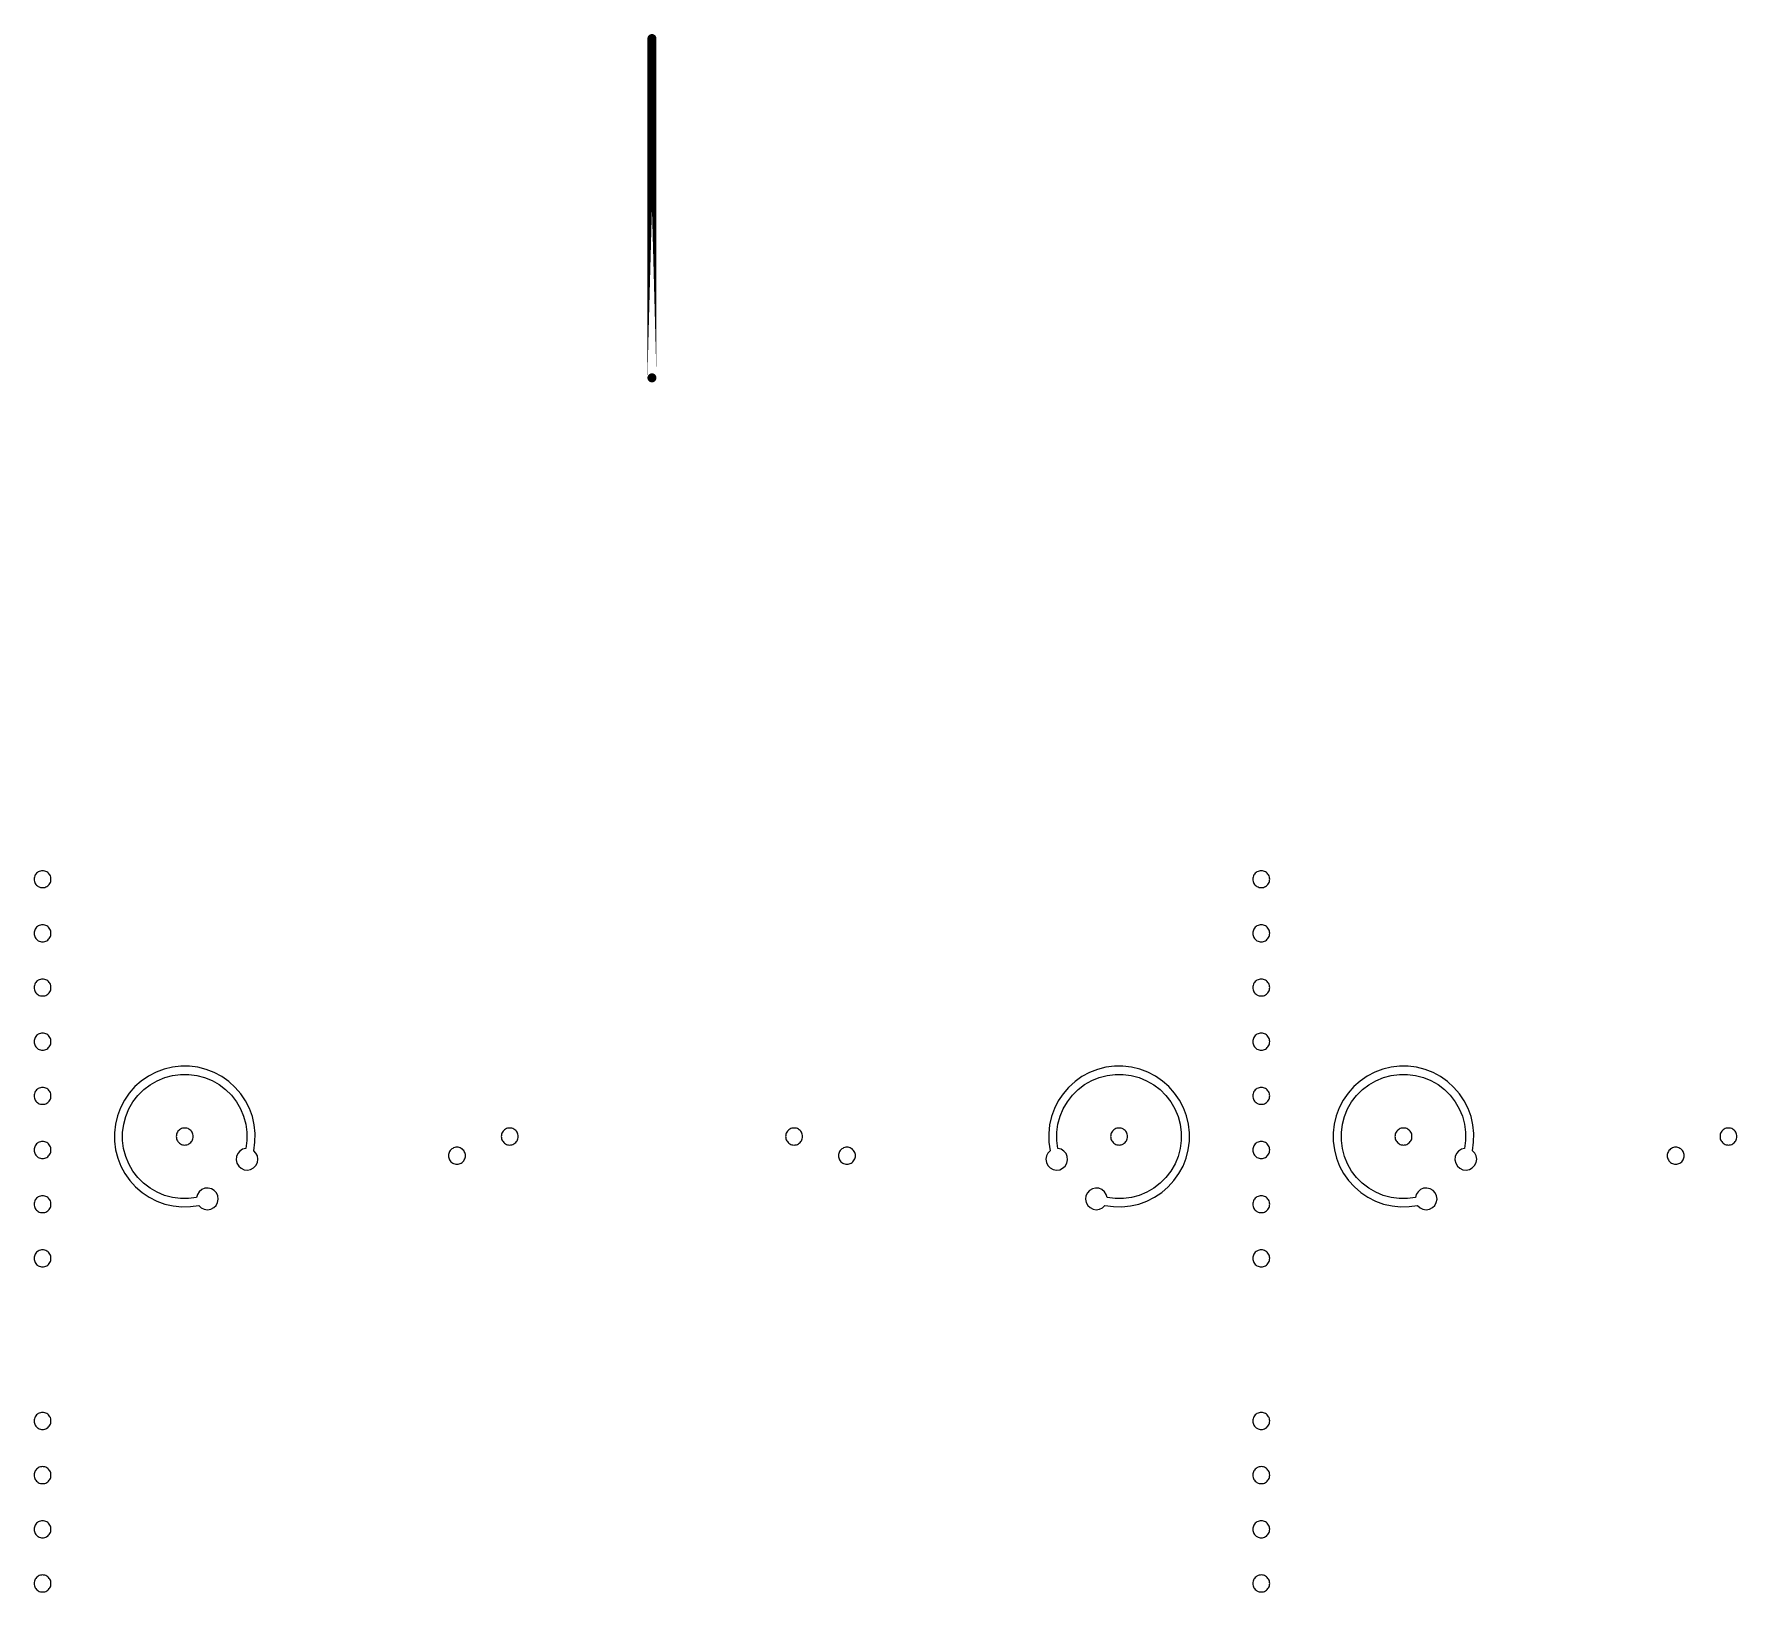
# Model space of a CAD drawing. Extents: x -100 to 100, y -100 to 100.
# Drawn here: x -37.8 to -22.74, y 50.46 to 64.24 of the extents above; entities that cross this region are included whole.
import ezdxf

# ---------------------------------------------------------------- set-up
doc = ezdxf.new("R2010")
doc.units = 0
doc.layers.get('0').update_dxf_attribs({"linetype": 'continuous'})
doc.layers.add('L9', color=7, linetype='continuous')

# ---------------------------------------------------------------- blocks, each defined once
blk = doc.blocks.new('LDI_XFL94-0512-011_L9_B1')
at = {"layer": 'L9'}
for points in [[(-37.725, -53.338), (-37.734, -53.339), (-37.744, -53.341), (-37.753, -53.344), (-37.762, -53.348), (-37.77, -53.354), (-37.778, -53.36), (-37.784, -53.368), (-37.79, -53.376), (-37.794, -53.384), (-37.797, -53.394), (-37.799, -53.403), (-37.8, -53.413), (-37.799, -53.423), (-37.797, -53.433), (-37.794, -53.442), (-37.79, -53.451), (-37.784, -53.459), (-37.778, -53.466), (-37.77, -53.473), (-37.762, -53.478), (-37.753, -53.482), (-37.744, -53.486), (-37.734, -53.488), (-37.725, -53.488), (-37.715, -53.488), (-37.705, -53.486), (-37.696, -53.482), (-37.687, -53.478), (-37.679, -53.473), (-37.672, -53.466), (-37.665, -53.459), (-37.66, -53.451), (-37.655, -53.442), (-37.652, -53.433), (-37.65, -53.423), (-37.65, -53.413), (-37.65, -53.403), (-37.652, -53.394), (-37.655, -53.384), (-37.66, -53.376), (-37.665, -53.368), (-37.672, -53.36), (-37.679, -53.354), (-37.687, -53.348), (-37.696, -53.344), (-37.705, -53.341), (-37.715, -53.339), (-37.725, -53.338)], [(-26.946, -53.338), (-26.956, -53.339), (-26.966, -53.341), (-26.975, -53.344), (-26.984, -53.348), (-26.992, -53.354), (-26.999, -53.36), (-27.006, -53.368), (-27.011, -53.376), (-27.015, -53.384), (-27.019, -53.394), (-27.02, -53.403), (-27.021, -53.413), (-27.02, -53.423), (-27.019, -53.433), (-27.015, -53.442), (-27.011, -53.451), (-27.006, -53.459), (-26.999, -53.466), (-26.992, -53.473), (-26.984, -53.478), (-26.975, -53.482), (-26.966, -53.486), (-26.956, -53.488), (-26.946, -53.488), (-26.936, -53.488), (-26.927, -53.486), (-26.917, -53.482), (-26.909, -53.478), (-26.9, -53.473), (-26.893, -53.466), (-26.887, -53.459), (-26.881, -53.451), (-26.877, -53.442), (-26.874, -53.433), (-26.872, -53.423), (-26.871, -53.413), (-26.872, -53.403), (-26.874, -53.394), (-26.877, -53.384), (-26.881, -53.376), (-26.887, -53.368), (-26.893, -53.36), (-26.9, -53.354), (-26.909, -53.348), (-26.917, -53.344), (-26.927, -53.341), (-26.936, -53.339), (-26.946, -53.338)], [(-37.725, -53.817), (-37.734, -53.818), (-37.744, -53.82), (-37.753, -53.823), (-37.762, -53.827), (-37.77, -53.833), (-37.778, -53.839), (-37.784, -53.847), (-37.79, -53.855), (-37.794, -53.864), (-37.797, -53.873), (-37.799, -53.882), (-37.8, -53.892), (-37.799, -53.902), (-37.797, -53.912), (-37.794, -53.921), (-37.79, -53.93), (-37.784, -53.938), (-37.778, -53.945), (-37.77, -53.952), (-37.762, -53.957), (-37.753, -53.962), (-37.744, -53.965), (-37.734, -53.967), (-37.725, -53.967), (-37.715, -53.967), (-37.705, -53.965), (-37.696, -53.962), (-37.687, -53.957), (-37.679, -53.952), (-37.672, -53.945), (-37.665, -53.938), (-37.66, -53.93), (-37.655, -53.921), (-37.652, -53.912), (-37.65, -53.902), (-37.65, -53.892), (-37.65, -53.882), (-37.652, -53.873), (-37.655, -53.864), (-37.66, -53.855), (-37.665, -53.847), (-37.672, -53.839), (-37.679, -53.833), (-37.687, -53.827), (-37.696, -53.823), (-37.705, -53.82), (-37.715, -53.818), (-37.725, -53.817)], [(-26.946, -53.817), (-26.956, -53.818), (-26.966, -53.82), (-26.975, -53.823), (-26.984, -53.827), (-26.992, -53.833), (-26.999, -53.839), (-27.006, -53.847), (-27.011, -53.855), (-27.015, -53.864), (-27.019, -53.873), (-27.02, -53.882), (-27.021, -53.892), (-27.02, -53.902), (-27.019, -53.912), (-27.015, -53.921), (-27.011, -53.93), (-27.006, -53.938), (-26.999, -53.945), (-26.992, -53.952), (-26.984, -53.957), (-26.975, -53.962), (-26.966, -53.965), (-26.956, -53.967), (-26.946, -53.967), (-26.936, -53.967), (-26.927, -53.965), (-26.917, -53.962), (-26.909, -53.957), (-26.9, -53.952), (-26.893, -53.945), (-26.887, -53.938), (-26.881, -53.93), (-26.877, -53.921), (-26.874, -53.912), (-26.872, -53.902), (-26.871, -53.892), (-26.872, -53.882), (-26.874, -53.873), (-26.877, -53.864), (-26.881, -53.855), (-26.887, -53.847), (-26.893, -53.839), (-26.9, -53.833), (-26.909, -53.827), (-26.917, -53.823), (-26.927, -53.82), (-26.936, -53.818), (-26.946, -53.817)], [(-37.725, -54.296), (-37.734, -54.297), (-37.744, -54.299), (-37.753, -54.302), (-37.762, -54.306), (-37.77, -54.312), (-37.778, -54.318), (-37.784, -54.326), (-37.79, -54.334), (-37.794, -54.343), (-37.797, -54.352), (-37.799, -54.361), (-37.8, -54.371), (-37.799, -54.381), (-37.797, -54.391), (-37.794, -54.4), (-37.79, -54.409), (-37.784, -54.417), (-37.778, -54.424), (-37.77, -54.431), (-37.762, -54.436), (-37.753, -54.441), (-37.744, -54.444), (-37.734, -54.446), (-37.725, -54.446), (-37.715, -54.446), (-37.705, -54.444), (-37.696, -54.441), (-37.687, -54.436), (-37.679, -54.431), (-37.672, -54.424), (-37.665, -54.417), (-37.66, -54.409), (-37.655, -54.4), (-37.652, -54.391), (-37.65, -54.381), (-37.65, -54.371), (-37.65, -54.361), (-37.652, -54.352), (-37.655, -54.343), (-37.66, -54.334), (-37.665, -54.326), (-37.672, -54.318), (-37.679, -54.312), (-37.687, -54.306), (-37.696, -54.302), (-37.705, -54.299), (-37.715, -54.297), (-37.725, -54.296)], [(-26.946, -54.296), (-26.956, -54.297), (-26.966, -54.299), (-26.975, -54.302), (-26.984, -54.306), (-26.992, -54.312), (-26.999, -54.318), (-27.006, -54.326), (-27.011, -54.334), (-27.015, -54.343), (-27.019, -54.352), (-27.02, -54.361), (-27.021, -54.371), (-27.02, -54.381), (-27.019, -54.391), (-27.015, -54.4), (-27.011, -54.409), (-27.006, -54.417), (-26.999, -54.424), (-26.992, -54.431), (-26.984, -54.436), (-26.975, -54.441), (-26.966, -54.444), (-26.956, -54.446), (-26.946, -54.446), (-26.936, -54.446), (-26.927, -54.444), (-26.917, -54.441), (-26.909, -54.436), (-26.9, -54.431), (-26.893, -54.424), (-26.887, -54.417), (-26.881, -54.409), (-26.877, -54.4), (-26.874, -54.391), (-26.872, -54.381), (-26.871, -54.371), (-26.872, -54.361), (-26.874, -54.352), (-26.877, -54.343), (-26.881, -54.334), (-26.887, -54.326), (-26.893, -54.318), (-26.9, -54.312), (-26.909, -54.306), (-26.917, -54.302), (-26.927, -54.299), (-26.936, -54.297), (-26.946, -54.296)], [(-37.725, -54.775), (-37.734, -54.776), (-37.744, -54.778), (-37.753, -54.781), (-37.762, -54.785), (-37.77, -54.791), (-37.778, -54.797), (-37.784, -54.805), (-37.79, -54.813), (-37.794, -54.822), (-37.797, -54.831), (-37.799, -54.841), (-37.8, -54.85), (-37.799, -54.86), (-37.797, -54.87), (-37.794, -54.879), (-37.79, -54.888), (-37.784, -54.896), (-37.778, -54.903), (-37.77, -54.91), (-37.762, -54.915), (-37.753, -54.92), (-37.744, -54.923), (-37.734, -54.925), (-37.725, -54.925), (-37.715, -54.925), (-37.705, -54.923), (-37.696, -54.92), (-37.687, -54.915), (-37.679, -54.91), (-37.672, -54.903), (-37.665, -54.896), (-37.66, -54.888), (-37.655, -54.879), (-37.652, -54.87), (-37.65, -54.86), (-37.65, -54.85), (-37.65, -54.841), (-37.652, -54.831), (-37.655, -54.822), (-37.66, -54.813), (-37.665, -54.805), (-37.672, -54.797), (-37.679, -54.791), (-37.687, -54.785), (-37.696, -54.781), (-37.705, -54.778), (-37.715, -54.776), (-37.725, -54.775)], [(-26.946, -54.775), (-26.956, -54.776), (-26.966, -54.778), (-26.975, -54.781), (-26.984, -54.785), (-26.992, -54.791), (-26.999, -54.797), (-27.006, -54.805), (-27.011, -54.813), (-27.015, -54.822), (-27.019, -54.831), (-27.02, -54.841), (-27.021, -54.85), (-27.02, -54.86), (-27.019, -54.87), (-27.015, -54.879), (-27.011, -54.888), (-27.006, -54.896), (-26.999, -54.903), (-26.992, -54.91), (-26.984, -54.915), (-26.975, -54.92), (-26.966, -54.923), (-26.956, -54.925), (-26.946, -54.925), (-26.936, -54.925), (-26.927, -54.923), (-26.917, -54.92), (-26.909, -54.915), (-26.9, -54.91), (-26.893, -54.903), (-26.887, -54.896), (-26.881, -54.888), (-26.877, -54.879), (-26.874, -54.87), (-26.872, -54.86), (-26.871, -54.85), (-26.872, -54.841), (-26.874, -54.831), (-26.877, -54.822), (-26.881, -54.813), (-26.887, -54.805), (-26.893, -54.797), (-26.9, -54.791), (-26.909, -54.785), (-26.917, -54.781), (-26.927, -54.778), (-26.936, -54.776), (-26.946, -54.775)], [(-36.342, -56.299), (-36.321, -56.319), (-36.295, -56.332), (-36.266, -56.336), (-36.237, -56.331), (-36.211, -56.318), (-36.19, -56.298), (-36.176, -56.272), (-36.171, -56.243), (-36.174, -56.214), (-36.186, -56.188), (-36.206, -56.166), (-36.231, -56.151), (-36.259, -56.145), (-36.289, -56.147), (-36.316, -56.158), (-36.338, -56.177), (-36.354, -56.201), (-36.362, -56.229), (-36.433, -56.238), (-36.505, -56.238), (-36.576, -56.229), (-36.646, -56.21), (-36.712, -56.182), (-36.774, -56.146), (-36.831, -56.102), (-36.882, -56.051), (-36.926, -55.994), (-36.962, -55.931), (-36.989, -55.865), (-37.008, -55.795), (-37.017, -55.724), (-37.017, -55.652), (-37.007, -55.581), (-36.989, -55.511), (-36.961, -55.445), (-36.925, -55.382), (-36.881, -55.325), (-36.83, -55.274), (-36.773, -55.231), (-36.711, -55.195), (-36.644, -55.167), (-36.575, -55.148), (-36.504, -55.139), (-36.432, -55.139), (-36.36, -55.148), (-36.291, -55.167), (-36.224, -55.194), (-36.162, -55.23), (-36.105, -55.274), (-36.054, -55.324), (-36.01, -55.381), (-35.974, -55.444), (-35.946, -55.51), (-35.927, -55.579), (-35.917, -55.651), (-35.917, -55.723), (-35.926, -55.794), (-35.955, -55.802), (-35.979, -55.818), (-35.998, -55.84), (-36.009, -55.867), (-36.011, -55.896), (-36.005, -55.925), (-35.99, -55.95), (-35.968, -55.969), (-35.941, -55.982), (-35.912, -55.985), (-35.884, -55.98), (-35.858, -55.966), (-35.838, -55.945), (-35.824, -55.919), (-35.82, -55.89), (-35.824, -55.861), (-35.837, -55.835), (-35.857, -55.814), (-35.846, -55.739), (-35.845, -55.663), (-35.853, -55.587), (-35.869, -55.513), (-35.895, -55.442), (-35.929, -55.374), (-35.972, -55.311), (-36.021, -55.254), (-36.077, -55.203), (-36.139, -55.159), (-36.206, -55.123), (-36.277, -55.096), (-36.35, -55.077), (-36.425, -55.067), (-36.501, -55.067), (-36.576, -55.076), (-36.65, -55.093), (-36.721, -55.12), (-36.788, -55.155), (-36.851, -55.198), (-36.907, -55.248), (-36.958, -55.305), (-37.001, -55.368), (-37.036, -55.435), (-37.062, -55.506), (-37.08, -55.579), (-37.089, -55.655), (-37.088, -55.731), (-37.079, -55.806), (-37.06, -55.879), (-37.032, -55.95), (-36.996, -56.017), (-36.953, -56.078), (-36.902, -56.135), (-36.844, -56.184), (-36.781, -56.226), (-36.714, -56.26), (-36.642, -56.286), (-36.568, -56.303), (-36.493, -56.311), (-36.417, -56.309), (-36.342, -56.299)], [(-28.814, -55.814), (-28.834, -55.835), (-28.847, -55.861), (-28.851, -55.89), (-28.846, -55.919), (-28.833, -55.945), (-28.813, -55.966), (-28.787, -55.98), (-28.758, -55.985), (-28.729, -55.982), (-28.703, -55.969), (-28.681, -55.95), (-28.666, -55.925), (-28.659, -55.896), (-28.662, -55.867), (-28.673, -55.84), (-28.692, -55.818), (-28.716, -55.802), (-28.744, -55.794), (-28.753, -55.723), (-28.753, -55.651), (-28.744, -55.579), (-28.725, -55.51), (-28.697, -55.444), (-28.661, -55.381), (-28.617, -55.324), (-28.566, -55.274), (-28.509, -55.23), (-28.446, -55.194), (-28.38, -55.167), (-28.31, -55.148), (-28.239, -55.139), (-28.167, -55.139), (-28.096, -55.148), (-28.026, -55.167), (-27.96, -55.195), (-27.897, -55.231), (-27.84, -55.274), (-27.789, -55.325), (-27.746, -55.382), (-27.71, -55.445), (-27.682, -55.511), (-27.663, -55.581), (-27.654, -55.652), (-27.654, -55.724), (-27.663, -55.795), (-27.682, -55.865), (-27.709, -55.931), (-27.745, -55.994), (-27.789, -56.051), (-27.839, -56.102), (-27.896, -56.146), (-27.959, -56.182), (-28.025, -56.21), (-28.094, -56.229), (-28.166, -56.238), (-28.238, -56.238), (-28.309, -56.229), (-28.317, -56.201), (-28.333, -56.177), (-28.355, -56.158), (-28.382, -56.147), (-28.411, -56.145), (-28.44, -56.151), (-28.465, -56.166), (-28.484, -56.188), (-28.497, -56.214), (-28.5, -56.243), (-28.495, -56.272), (-28.481, -56.298), (-28.46, -56.318), (-28.434, -56.331), (-28.405, -56.336), (-28.376, -56.332), (-28.35, -56.319), (-28.329, -56.299), (-28.253, -56.309), (-28.178, -56.311), (-28.102, -56.303), (-28.028, -56.286), (-27.957, -56.26), (-27.889, -56.226), (-27.826, -56.184), (-27.769, -56.135), (-27.718, -56.078), (-27.674, -56.017), (-27.638, -55.95), (-27.611, -55.879), (-27.592, -55.806), (-27.582, -55.731), (-27.582, -55.655), (-27.59, -55.579), (-27.608, -55.506), (-27.635, -55.435), (-27.67, -55.368), (-27.713, -55.305), (-27.763, -55.248), (-27.82, -55.198), (-27.882, -55.155), (-27.95, -55.12), (-28.021, -55.093), (-28.094, -55.076), (-28.17, -55.067), (-28.245, -55.067), (-28.321, -55.077), (-28.394, -55.096), (-28.465, -55.123), (-28.532, -55.159), (-28.593, -55.203), (-28.65, -55.254), (-28.699, -55.311), (-28.741, -55.374), (-28.775, -55.442), (-28.801, -55.513), (-28.818, -55.587), (-28.826, -55.663), (-28.824, -55.739), (-28.814, -55.814)], [(-25.564, -56.299), (-25.542, -56.319), (-25.516, -56.332), (-25.487, -56.336), (-25.458, -56.331), (-25.432, -56.318), (-25.411, -56.298), (-25.398, -56.272), (-25.392, -56.243), (-25.396, -56.214), (-25.408, -56.188), (-25.427, -56.166), (-25.452, -56.151), (-25.481, -56.145), (-25.51, -56.147), (-25.537, -56.158), (-25.56, -56.177), (-25.575, -56.201), (-25.583, -56.229), (-25.654, -56.238), (-25.726, -56.238), (-25.798, -56.229), (-25.867, -56.21), (-25.934, -56.182), (-25.996, -56.146), (-26.053, -56.102), (-26.104, -56.051), (-26.147, -55.994), (-26.183, -55.931), (-26.211, -55.865), (-26.229, -55.795), (-26.238, -55.724), (-26.238, -55.652), (-26.229, -55.581), (-26.21, -55.511), (-26.183, -55.445), (-26.147, -55.382), (-26.103, -55.325), (-26.052, -55.274), (-25.995, -55.231), (-25.933, -55.195), (-25.866, -55.167), (-25.797, -55.148), (-25.725, -55.139), (-25.653, -55.139), (-25.582, -55.148), (-25.512, -55.167), (-25.446, -55.194), (-25.383, -55.23), (-25.326, -55.274), (-25.275, -55.324), (-25.231, -55.381), (-25.195, -55.444), (-25.167, -55.51), (-25.149, -55.579), (-25.139, -55.651), (-25.139, -55.723), (-25.148, -55.794), (-25.176, -55.802), (-25.201, -55.818), (-25.219, -55.84), (-25.23, -55.867), (-25.233, -55.896), (-25.226, -55.925), (-25.211, -55.95), (-25.19, -55.969), (-25.163, -55.982), (-25.134, -55.985), (-25.105, -55.98), (-25.08, -55.966), (-25.059, -55.945), (-25.046, -55.919), (-25.041, -55.89), (-25.046, -55.861), (-25.058, -55.835), (-25.079, -55.814), (-25.068, -55.739), (-25.066, -55.663), (-25.074, -55.587), (-25.091, -55.513), (-25.117, -55.442), (-25.151, -55.374), (-25.193, -55.311), (-25.243, -55.254), (-25.299, -55.203), (-25.361, -55.159), (-25.427, -55.123), (-25.498, -55.096), (-25.572, -55.077), (-25.647, -55.067), (-25.723, -55.067), (-25.798, -55.076), (-25.872, -55.093), (-25.943, -55.12), (-26.01, -55.155), (-26.072, -55.198), (-26.129, -55.248), (-26.179, -55.305), (-26.222, -55.368), (-26.257, -55.435), (-26.284, -55.506), (-26.302, -55.579), (-26.31, -55.655), (-26.31, -55.731), (-26.3, -55.806), (-26.282, -55.879), (-26.254, -55.95), (-26.218, -56.017), (-26.174, -56.078), (-26.123, -56.135), (-26.066, -56.184), (-26.003, -56.226), (-25.935, -56.26), (-25.864, -56.286), (-25.79, -56.303), (-25.715, -56.311), (-25.639, -56.309), (-25.564, -56.299)], [(-37.725, -55.254), (-37.734, -55.255), (-37.744, -55.257), (-37.753, -55.26), (-37.762, -55.264), (-37.77, -55.27), (-37.778, -55.276), (-37.784, -55.284), (-37.79, -55.292), (-37.794, -55.301), (-37.797, -55.31), (-37.799, -55.32), (-37.8, -55.329), (-37.799, -55.339), (-37.797, -55.349), (-37.794, -55.358), (-37.79, -55.367), (-37.784, -55.375), (-37.778, -55.382), (-37.77, -55.389), (-37.762, -55.394), (-37.753, -55.399), (-37.744, -55.402), (-37.734, -55.404), (-37.725, -55.404), (-37.715, -55.404), (-37.705, -55.402), (-37.696, -55.399), (-37.687, -55.394), (-37.679, -55.389), (-37.672, -55.382), (-37.665, -55.375), (-37.66, -55.367), (-37.655, -55.358), (-37.652, -55.349), (-37.65, -55.339), (-37.65, -55.329), (-37.65, -55.32), (-37.652, -55.31), (-37.655, -55.301), (-37.66, -55.292), (-37.665, -55.284), (-37.672, -55.276), (-37.679, -55.27), (-37.687, -55.264), (-37.696, -55.26), (-37.705, -55.257), (-37.715, -55.255), (-37.725, -55.254)], [(-26.946, -55.254), (-26.956, -55.255), (-26.966, -55.257), (-26.975, -55.26), (-26.984, -55.264), (-26.992, -55.27), (-26.999, -55.276), (-27.006, -55.284), (-27.011, -55.292), (-27.015, -55.301), (-27.019, -55.31), (-27.02, -55.32), (-27.021, -55.329), (-27.02, -55.339), (-27.019, -55.349), (-27.015, -55.358), (-27.011, -55.367), (-27.006, -55.375), (-26.999, -55.382), (-26.992, -55.389), (-26.984, -55.394), (-26.975, -55.399), (-26.966, -55.402), (-26.956, -55.404), (-26.946, -55.404), (-26.936, -55.404), (-26.927, -55.402), (-26.917, -55.399), (-26.909, -55.394), (-26.9, -55.389), (-26.893, -55.382), (-26.887, -55.375), (-26.881, -55.367), (-26.877, -55.358), (-26.874, -55.349), (-26.872, -55.339), (-26.871, -55.329), (-26.872, -55.32), (-26.874, -55.31), (-26.877, -55.301), (-26.881, -55.292), (-26.887, -55.284), (-26.893, -55.276), (-26.9, -55.27), (-26.909, -55.264), (-26.917, -55.26), (-26.927, -55.257), (-26.936, -55.255), (-26.946, -55.254)], [(-36.467, -55.614), (-36.477, -55.614), (-36.486, -55.616), (-36.496, -55.619), (-36.505, -55.624), (-36.513, -55.629), (-36.52, -55.636), (-36.527, -55.643), (-36.532, -55.651), (-36.536, -55.66), (-36.54, -55.669), (-36.541, -55.679), (-36.542, -55.689), (-36.541, -55.698), (-36.54, -55.708), (-36.536, -55.717), (-36.532, -55.726), (-36.527, -55.734), (-36.52, -55.742), (-36.513, -55.748), (-36.505, -55.754), (-36.496, -55.758), (-36.486, -55.761), (-36.477, -55.763), (-36.467, -55.764), (-36.457, -55.763), (-36.448, -55.761), (-36.438, -55.758), (-36.43, -55.754), (-36.421, -55.748), (-36.414, -55.742), (-36.408, -55.734), (-36.402, -55.726), (-36.398, -55.717), (-36.395, -55.708), (-36.393, -55.698), (-36.392, -55.689), (-36.393, -55.679), (-36.395, -55.669), (-36.398, -55.66), (-36.402, -55.651), (-36.408, -55.643), (-36.414, -55.636), (-36.421, -55.629), (-36.43, -55.624), (-36.438, -55.619), (-36.448, -55.616), (-36.457, -55.614), (-36.467, -55.614)], [(-33.593, -55.614), (-33.603, -55.614), (-33.612, -55.616), (-33.622, -55.619), (-33.63, -55.624), (-33.638, -55.629), (-33.646, -55.636), (-33.652, -55.643), (-33.658, -55.651), (-33.662, -55.66), (-33.665, -55.669), (-33.667, -55.679), (-33.668, -55.689), (-33.667, -55.698), (-33.665, -55.708), (-33.662, -55.717), (-33.658, -55.726), (-33.652, -55.734), (-33.646, -55.742), (-33.638, -55.748), (-33.63, -55.754), (-33.622, -55.758), (-33.612, -55.761), (-33.603, -55.763), (-33.593, -55.764), (-33.583, -55.763), (-33.573, -55.761), (-33.564, -55.758), (-33.555, -55.754), (-33.547, -55.748), (-33.54, -55.742), (-33.533, -55.734), (-33.528, -55.726), (-33.524, -55.717), (-33.52, -55.708), (-33.518, -55.698), (-33.518, -55.689), (-33.518, -55.679), (-33.52, -55.669), (-33.524, -55.66), (-33.528, -55.651), (-33.533, -55.643), (-33.54, -55.636), (-33.547, -55.629), (-33.555, -55.624), (-33.564, -55.619), (-33.573, -55.616), (-33.583, -55.614), (-33.593, -55.614)], [(-31.078, -55.614), (-31.088, -55.614), (-31.097, -55.616), (-31.107, -55.619), (-31.115, -55.624), (-31.124, -55.629), (-31.131, -55.636), (-31.137, -55.643), (-31.143, -55.651), (-31.147, -55.66), (-31.15, -55.669), (-31.152, -55.679), (-31.153, -55.689), (-31.152, -55.698), (-31.15, -55.708), (-31.147, -55.717), (-31.143, -55.726), (-31.137, -55.734), (-31.131, -55.742), (-31.124, -55.748), (-31.115, -55.754), (-31.107, -55.758), (-31.097, -55.761), (-31.088, -55.763), (-31.078, -55.764), (-31.068, -55.763), (-31.058, -55.761), (-31.049, -55.758), (-31.04, -55.754), (-31.032, -55.748), (-31.025, -55.742), (-31.018, -55.734), (-31.013, -55.726), (-31.009, -55.717), (-31.005, -55.708), (-31.003, -55.698), (-31.003, -55.689), (-31.003, -55.679), (-31.005, -55.669), (-31.009, -55.66), (-31.013, -55.651), (-31.018, -55.643), (-31.025, -55.636), (-31.032, -55.629), (-31.04, -55.624), (-31.049, -55.619), (-31.058, -55.616), (-31.068, -55.614), (-31.078, -55.614)], [(-28.204, -55.614), (-28.213, -55.614), (-28.223, -55.616), (-28.232, -55.619), (-28.241, -55.624), (-28.249, -55.629), (-28.257, -55.636), (-28.263, -55.643), (-28.269, -55.651), (-28.273, -55.66), (-28.276, -55.669), (-28.278, -55.679), (-28.279, -55.689), (-28.278, -55.698), (-28.276, -55.708), (-28.273, -55.717), (-28.269, -55.726), (-28.263, -55.734), (-28.257, -55.742), (-28.249, -55.748), (-28.241, -55.754), (-28.232, -55.758), (-28.223, -55.761), (-28.213, -55.763), (-28.204, -55.764), (-28.194, -55.763), (-28.184, -55.761), (-28.175, -55.758), (-28.166, -55.754), (-28.158, -55.748), (-28.151, -55.742), (-28.144, -55.734), (-28.139, -55.726), (-28.134, -55.717), (-28.131, -55.708), (-28.129, -55.698), (-28.129, -55.689), (-28.129, -55.679), (-28.131, -55.669), (-28.134, -55.66), (-28.139, -55.651), (-28.144, -55.643), (-28.151, -55.636), (-28.158, -55.629), (-28.166, -55.624), (-28.175, -55.619), (-28.184, -55.616), (-28.194, -55.614), (-28.204, -55.614)], [(-25.689, -55.614), (-25.698, -55.614), (-25.708, -55.616), (-25.717, -55.619), (-25.726, -55.624), (-25.734, -55.629), (-25.742, -55.636), (-25.748, -55.643), (-25.754, -55.651), (-25.758, -55.66), (-25.761, -55.669), (-25.763, -55.679), (-25.764, -55.689), (-25.763, -55.698), (-25.761, -55.708), (-25.758, -55.717), (-25.754, -55.726), (-25.748, -55.734), (-25.742, -55.742), (-25.734, -55.748), (-25.726, -55.754), (-25.717, -55.758), (-25.708, -55.761), (-25.698, -55.763), (-25.689, -55.764), (-25.679, -55.763), (-25.669, -55.761), (-25.66, -55.758), (-25.651, -55.754), (-25.643, -55.748), (-25.636, -55.742), (-25.629, -55.734), (-25.624, -55.726), (-25.619, -55.717), (-25.616, -55.708), (-25.614, -55.698), (-25.614, -55.689), (-25.614, -55.679), (-25.616, -55.669), (-25.619, -55.66), (-25.624, -55.651), (-25.629, -55.643), (-25.636, -55.636), (-25.643, -55.629), (-25.651, -55.624), (-25.66, -55.619), (-25.669, -55.616), (-25.679, -55.614), (-25.689, -55.614)], [(-22.814, -55.614), (-22.824, -55.614), (-22.834, -55.616), (-22.843, -55.619), (-22.852, -55.624), (-22.86, -55.629), (-22.867, -55.636), (-22.874, -55.643), (-22.879, -55.651), (-22.884, -55.66), (-22.887, -55.669), (-22.889, -55.679), (-22.889, -55.689), (-22.889, -55.698), (-22.887, -55.708), (-22.884, -55.717), (-22.879, -55.726), (-22.874, -55.734), (-22.867, -55.742), (-22.86, -55.748), (-22.852, -55.754), (-22.843, -55.758), (-22.834, -55.761), (-22.824, -55.763), (-22.814, -55.764), (-22.805, -55.763), (-22.795, -55.761), (-22.786, -55.758), (-22.777, -55.754), (-22.769, -55.748), (-22.761, -55.742), (-22.755, -55.734), (-22.749, -55.726), (-22.745, -55.717), (-22.742, -55.708), (-22.74, -55.698), (-22.739, -55.689), (-22.74, -55.679), (-22.742, -55.669), (-22.745, -55.66), (-22.749, -55.651), (-22.755, -55.643), (-22.761, -55.636), (-22.769, -55.629), (-22.777, -55.624), (-22.786, -55.619), (-22.795, -55.616), (-22.805, -55.614), (-22.814, -55.614)], [(-37.725, -55.733), (-37.734, -55.734), (-37.744, -55.736), (-37.753, -55.739), (-37.762, -55.743), (-37.77, -55.749), (-37.778, -55.755), (-37.784, -55.763), (-37.79, -55.771), (-37.794, -55.78), (-37.797, -55.789), (-37.799, -55.799), (-37.8, -55.808), (-37.799, -55.818), (-37.797, -55.828), (-37.794, -55.837), (-37.79, -55.846), (-37.784, -55.854), (-37.778, -55.861), (-37.77, -55.868), (-37.762, -55.873), (-37.753, -55.878), (-37.744, -55.881), (-37.734, -55.883), (-37.725, -55.883), (-37.715, -55.883), (-37.705, -55.881), (-37.696, -55.878), (-37.687, -55.873), (-37.679, -55.868), (-37.672, -55.861), (-37.665, -55.854), (-37.66, -55.846), (-37.655, -55.837), (-37.652, -55.828), (-37.65, -55.818), (-37.65, -55.808), (-37.65, -55.799), (-37.652, -55.789), (-37.655, -55.78), (-37.66, -55.771), (-37.665, -55.763), (-37.672, -55.755), (-37.679, -55.749), (-37.687, -55.743), (-37.696, -55.739), (-37.705, -55.736), (-37.715, -55.734), (-37.725, -55.733)], [(-34.06, -55.784), (-34.07, -55.784), (-34.079, -55.786), (-34.089, -55.789), (-34.097, -55.794), (-34.106, -55.799), (-34.113, -55.806), (-34.119, -55.813), (-34.125, -55.821), (-34.129, -55.83), (-34.132, -55.839), (-34.134, -55.849), (-34.135, -55.859), (-34.134, -55.868), (-34.132, -55.878), (-34.129, -55.887), (-34.125, -55.896), (-34.119, -55.904), (-34.113, -55.912), (-34.106, -55.918), (-34.097, -55.924), (-34.089, -55.928), (-34.079, -55.931), (-34.07, -55.933), (-34.06, -55.934), (-34.05, -55.933), (-34.04, -55.931), (-34.031, -55.928), (-34.022, -55.924), (-34.014, -55.918), (-34.007, -55.912), (-34, -55.904), (-33.995, -55.896), (-33.991, -55.887), (-33.987, -55.878), (-33.985, -55.868), (-33.985, -55.859), (-33.985, -55.849), (-33.987, -55.839), (-33.991, -55.83), (-33.995, -55.821), (-34, -55.813), (-34.007, -55.806), (-34.014, -55.799), (-34.022, -55.794), (-34.031, -55.789), (-34.04, -55.786), (-34.05, -55.784), (-34.06, -55.784)], [(-30.611, -55.784), (-30.621, -55.784), (-30.63, -55.786), (-30.64, -55.789), (-30.648, -55.794), (-30.656, -55.799), (-30.664, -55.806), (-30.67, -55.813), (-30.676, -55.821), (-30.68, -55.83), (-30.683, -55.839), (-30.685, -55.849), (-30.686, -55.859), (-30.685, -55.868), (-30.683, -55.878), (-30.68, -55.887), (-30.676, -55.896), (-30.67, -55.904), (-30.664, -55.912), (-30.656, -55.918), (-30.648, -55.924), (-30.64, -55.928), (-30.63, -55.931), (-30.621, -55.933), (-30.611, -55.934), (-30.601, -55.933), (-30.591, -55.931), (-30.582, -55.928), (-30.573, -55.924), (-30.565, -55.918), (-30.558, -55.912), (-30.551, -55.904), (-30.546, -55.896), (-30.542, -55.887), (-30.538, -55.878), (-30.536, -55.868), (-30.536, -55.859), (-30.536, -55.849), (-30.538, -55.839), (-30.542, -55.83), (-30.546, -55.821), (-30.551, -55.813), (-30.558, -55.806), (-30.565, -55.799), (-30.573, -55.794), (-30.582, -55.789), (-30.591, -55.786), (-30.601, -55.784), (-30.611, -55.784)], [(-26.946, -55.733), (-26.956, -55.734), (-26.966, -55.736), (-26.975, -55.739), (-26.984, -55.743), (-26.992, -55.749), (-26.999, -55.755), (-27.006, -55.763), (-27.011, -55.771), (-27.015, -55.78), (-27.019, -55.789), (-27.02, -55.799), (-27.021, -55.808), (-27.02, -55.818), (-27.019, -55.828), (-27.015, -55.837), (-27.011, -55.846), (-27.006, -55.854), (-26.999, -55.861), (-26.992, -55.868), (-26.984, -55.873), (-26.975, -55.878), (-26.966, -55.881), (-26.956, -55.883), (-26.946, -55.883), (-26.936, -55.883), (-26.927, -55.881), (-26.917, -55.878), (-26.909, -55.873), (-26.9, -55.868), (-26.893, -55.861), (-26.887, -55.854), (-26.881, -55.846), (-26.877, -55.837), (-26.874, -55.828), (-26.872, -55.818), (-26.871, -55.808), (-26.872, -55.799), (-26.874, -55.789), (-26.877, -55.78), (-26.881, -55.771), (-26.887, -55.763), (-26.893, -55.755), (-26.9, -55.749), (-26.909, -55.743), (-26.917, -55.739), (-26.927, -55.736), (-26.936, -55.734), (-26.946, -55.733)], [(-23.281, -55.784), (-23.291, -55.784), (-23.301, -55.786), (-23.31, -55.789), (-23.319, -55.794), (-23.327, -55.799), (-23.334, -55.806), (-23.341, -55.813), (-23.346, -55.821), (-23.351, -55.83), (-23.354, -55.839), (-23.356, -55.849), (-23.356, -55.859), (-23.356, -55.868), (-23.354, -55.878), (-23.351, -55.887), (-23.346, -55.896), (-23.341, -55.904), (-23.334, -55.912), (-23.327, -55.918), (-23.319, -55.924), (-23.31, -55.928), (-23.301, -55.931), (-23.291, -55.933), (-23.281, -55.934), (-23.272, -55.933), (-23.262, -55.931), (-23.253, -55.928), (-23.244, -55.924), (-23.236, -55.918), (-23.228, -55.912), (-23.222, -55.904), (-23.216, -55.896), (-23.212, -55.887), (-23.209, -55.878), (-23.207, -55.868), (-23.206, -55.859), (-23.207, -55.849), (-23.209, -55.839), (-23.212, -55.83), (-23.216, -55.821), (-23.222, -55.813), (-23.228, -55.806), (-23.236, -55.799), (-23.244, -55.794), (-23.253, -55.789), (-23.262, -55.786), (-23.272, -55.784), (-23.281, -55.784)], [(-37.725, -56.212), (-37.734, -56.213), (-37.744, -56.215), (-37.753, -56.218), (-37.762, -56.222), (-37.77, -56.228), (-37.778, -56.234), (-37.784, -56.242), (-37.79, -56.25), (-37.794, -56.259), (-37.797, -56.268), (-37.799, -56.278), (-37.8, -56.287), (-37.799, -56.297), (-37.797, -56.307), (-37.794, -56.316), (-37.79, -56.325), (-37.784, -56.333), (-37.778, -56.34), (-37.77, -56.347), (-37.762, -56.352), (-37.753, -56.357), (-37.744, -56.36), (-37.734, -56.362), (-37.725, -56.362), (-37.715, -56.362), (-37.705, -56.36), (-37.696, -56.357), (-37.687, -56.352), (-37.679, -56.347), (-37.672, -56.34), (-37.665, -56.333), (-37.66, -56.325), (-37.655, -56.316), (-37.652, -56.307), (-37.65, -56.297), (-37.65, -56.287), (-37.65, -56.278), (-37.652, -56.268), (-37.655, -56.259), (-37.66, -56.25), (-37.665, -56.242), (-37.672, -56.234), (-37.679, -56.228), (-37.687, -56.222), (-37.696, -56.218), (-37.705, -56.215), (-37.715, -56.213), (-37.725, -56.212)], [(-26.946, -56.212), (-26.956, -56.213), (-26.966, -56.215), (-26.975, -56.218), (-26.984, -56.222), (-26.992, -56.228), (-26.999, -56.234), (-27.006, -56.242), (-27.011, -56.25), (-27.015, -56.259), (-27.019, -56.268), (-27.02, -56.278), (-27.021, -56.287), (-27.02, -56.297), (-27.019, -56.307), (-27.015, -56.316), (-27.011, -56.325), (-27.006, -56.333), (-26.999, -56.34), (-26.992, -56.347), (-26.984, -56.352), (-26.975, -56.357), (-26.966, -56.36), (-26.956, -56.362), (-26.946, -56.362), (-26.936, -56.362), (-26.927, -56.36), (-26.917, -56.357), (-26.909, -56.352), (-26.9, -56.347), (-26.893, -56.34), (-26.887, -56.333), (-26.881, -56.325), (-26.877, -56.316), (-26.874, -56.307), (-26.872, -56.297), (-26.871, -56.287), (-26.872, -56.278), (-26.874, -56.268), (-26.877, -56.259), (-26.881, -56.25), (-26.887, -56.242), (-26.893, -56.234), (-26.9, -56.228), (-26.909, -56.222), (-26.917, -56.218), (-26.927, -56.215), (-26.936, -56.213), (-26.946, -56.212)], [(-37.725, -56.691), (-37.734, -56.692), (-37.744, -56.694), (-37.753, -56.697), (-37.762, -56.702), (-37.77, -56.707), (-37.778, -56.713), (-37.784, -56.721), (-37.79, -56.729), (-37.794, -56.738), (-37.797, -56.747), (-37.799, -56.757), (-37.8, -56.766), (-37.799, -56.776), (-37.797, -56.786), (-37.794, -56.795), (-37.79, -56.804), (-37.784, -56.812), (-37.778, -56.82), (-37.77, -56.826), (-37.762, -56.831), (-37.753, -56.836), (-37.744, -56.839), (-37.734, -56.841), (-37.725, -56.841), (-37.715, -56.841), (-37.705, -56.839), (-37.696, -56.836), (-37.687, -56.831), (-37.679, -56.826), (-37.672, -56.82), (-37.665, -56.812), (-37.66, -56.804), (-37.655, -56.795), (-37.652, -56.786), (-37.65, -56.776), (-37.65, -56.766), (-37.65, -56.757), (-37.652, -56.747), (-37.655, -56.738), (-37.66, -56.729), (-37.665, -56.721), (-37.672, -56.713), (-37.679, -56.707), (-37.687, -56.702), (-37.696, -56.697), (-37.705, -56.694), (-37.715, -56.692), (-37.725, -56.691)], [(-26.946, -56.691), (-26.956, -56.692), (-26.966, -56.694), (-26.975, -56.697), (-26.984, -56.702), (-26.992, -56.707), (-26.999, -56.713), (-27.006, -56.721), (-27.011, -56.729), (-27.015, -56.738), (-27.019, -56.747), (-27.02, -56.757), (-27.021, -56.766), (-27.02, -56.776), (-27.019, -56.786), (-27.015, -56.795), (-27.011, -56.804), (-27.006, -56.812), (-26.999, -56.82), (-26.992, -56.826), (-26.984, -56.831), (-26.975, -56.836), (-26.966, -56.839), (-26.956, -56.841), (-26.946, -56.841), (-26.936, -56.841), (-26.927, -56.839), (-26.917, -56.836), (-26.909, -56.831), (-26.9, -56.826), (-26.893, -56.82), (-26.887, -56.812), (-26.881, -56.804), (-26.877, -56.795), (-26.874, -56.786), (-26.872, -56.776), (-26.871, -56.766), (-26.872, -56.757), (-26.874, -56.747), (-26.877, -56.738), (-26.881, -56.729), (-26.887, -56.721), (-26.893, -56.713), (-26.9, -56.707), (-26.909, -56.702), (-26.917, -56.697), (-26.927, -56.694), (-26.936, -56.692), (-26.946, -56.691)]]:
    blk.add_lwpolyline(points, close=True, dxfattribs=at)
blk = doc.blocks.new('cutlineendpoint')
at = {"const_width": 0.04}
blk.add_lwpolyline([(-0.02, 0, 1), (0.02, 0, 1)], format="xyb", close=True, dxfattribs=at)

msp = doc.modelspace()

# ---------------------------------------------------------------- linework, layer by layer
at = {"layer": 'L9', "const_width": 0.08}
msp.add_lwpolyline([(-32.335, 61.2), (-32.335, 64.2)], close=True, dxfattribs=at)

# ---------------------------------------------------------------- block references
at = {"layer": 'L9'}
for name, p in [('cutlineendpoint', (-32.335, 64.2)), ('cutlineendpoint', (-32.335, 61.2)), ('LDI_XFL94-0512-011_L9_B1', (0, 110.18)), ('LDI_XFL94-0512-011_L9_B1', (0, 105.389))]:
    msp.add_blockref(name, p, dxfattribs=at)

doc.saveas('drawing.dxf')
